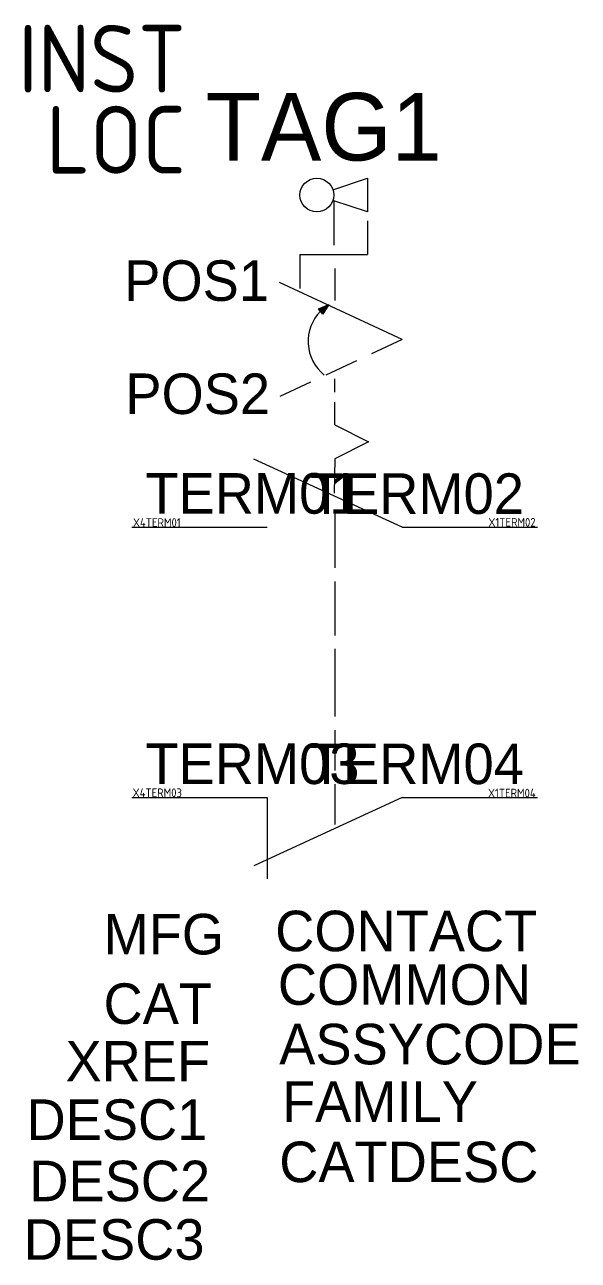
# Model space of a CAD drawing. Header units: millimetres. Extents: x -9 to 11.5, y -27.1 to 18.6.
import ezdxf
from ezdxf.enums import TextEntityAlignment as Align

# ---------------------------------------------------------------- set-up
doc = ezdxf.new("R2010")
doc.units = ezdxf.units.MM
doc.styles.add('WD_IEC', font='isocp2.shx', dxfattribs={"width": 0.9, "height": 4})

msp = doc.modelspace()

# ---------------------------------------------------------------- linework, layer by layer
for p, q in [((2.431, 12.492), (3.713, 12.92)), ((3.713, 12.92), (3.713, 11.67)), ((3.713, 11.67), (2.431, 12.097)), ((2.464, 12.086), (2.463, 10.436)), ((3.713, 11.339), (3.713, 10.089)), ((1.213, 10.089), (1.213, 8.839)), ((1.213, 10.089), (3.713, 10.089)), ((2.5, 9.577), (2.5, 8.395)), ((5, 6.951), (0.464, 9.059)), ((1.897, 8.087), (2.28, 8.239)), ((2.28, 8.239), (2.064, 7.888)), ((2.064, 7.888), (1.897, 8.087)), ((5, 6.951), (3.867, 6.423)), ((3.301, 6.159), (2.168, 5.631)), ((2.5, 5), (2.5, 5.5)), ((1.601, 5.366), (0.468, 4.838)), ((2.5, 3.79), (2.5, 4.626)), ((2.5, 3.79), (3.75, 3.165)), ((3.75, 3.165), (2.5, 2.54)), ((5, 0), (-0.496, 2.524)), ((2.5, 2.54), (2.476, 1.26)), ((2.5, 0.5), (2.5, -1.5)), ((-5, 0), (0, 0)), ((5, 0), (10, 0)), ((2.5, -2), (2.5, -4)), ((2.5, -4.5), (2.5, -7)), ((2.5, -7.5), (2.5, -9)), ((2.5, -9.5), (2.5, -11)), ((-5, -10), (0, -10)), ((5, -10), (-0.496, -12.524)), ((0, -10), (0, -13)), ((5, -10), (10, -10))]:
    msp.add_line(p, q)
msp.add_circle((1.838, 12.295), 0.625)
msp.add_arc((3.119, 6.878), 1.601, 135.5028, 230.9613)
msp.add_solid([(2.064, 7.888), (1.897, 8.087), (2.28, 8.239)])

# ---------------------------------------------------------------- texts
at = {"style": 'WD_IEC', "flags": 1}
for tag, height, p in [('INST', 2.5, (-3.007, 16.088)), ('LOC', 2.5, (-3.007, 13.088)), ('X1TERM02', 0.32, (9.932, 0.026)), ('X1TERM04', 0.32, (9.936, -9.992))]:
    msp.add_attdef(tag, text='', height=height, dxfattribs=at).set_placement(p, align=Align.RIGHT)
for tag, p, s, height in [('TAG1', (-2.268, 13.572), 'S', 2.5), ('TERM01', (-4.5, 0.506), '13', 1.5), ('TERM03', (-4.5, -9.497), '11', 1.5)]:
    msp.add_attdef(tag, p, s, height=height)
at = {"flags": 8}
for tag, text, p in [('POS1', '1', (0.068, 9.128)), ('POS2', '2', (0.109, 4.942))]:
    msp.add_attdef(tag, text=text, height=1.5, dxfattribs=at).set_placement(p, align=Align.MIDDLE_RIGHT)
for tag, text, p in [('TERM02', '14', (9.499, 0.497)), ('TERM04', '12', (9.497, -9.5))]:
    msp.add_attdef(tag, text=text, height=1.5).set_placement(p, align=Align.RIGHT)
at = {"style": 'WD_IEC', "flags": 1}
for tag, p in [('X4TERM01', (-4.962, 0.017)), ('X4TERM03', (-4.973, -9.98))]:
    msp.add_attdef(tag, p, '', height=0.32, dxfattribs=at)
at = {"flags": 1}
for tag, p, s in [('CONTACT', (0.299, -15.685), 'NC'), ('MFG', (-6.049, -15.802), ''), ('COMMON', (0.399, -17.667), '02'), ('CAT', (-6.049, -18.374), ''), ('ASSYCODE', (0.449, -19.87), ''), ('FAMILY', (0.553, -21.997), 'PB_ACKO'), ('CATDESC', (0.449, -24.228), '')]:
    msp.add_attdef(tag, p, s, height=1.5, dxfattribs=at)
at = {"lineweight": 15, "flags": 1}
msp.add_attdef('XREF', text='', height=1.5, dxfattribs=at).set_placement((-2.106, -20.501), align=Align.RIGHT)
at = {"flags": 1}
for tag, p in [('DESC1', (-2.21, -22.665)), ('DESC2', (-2.106, -24.934)), ('DESC3', (-2.315, -27.098))]:
    msp.add_attdef(tag, text='', height=1.5, dxfattribs=at).set_placement(p, align=Align.RIGHT)

doc.saveas('drawing.dxf')
